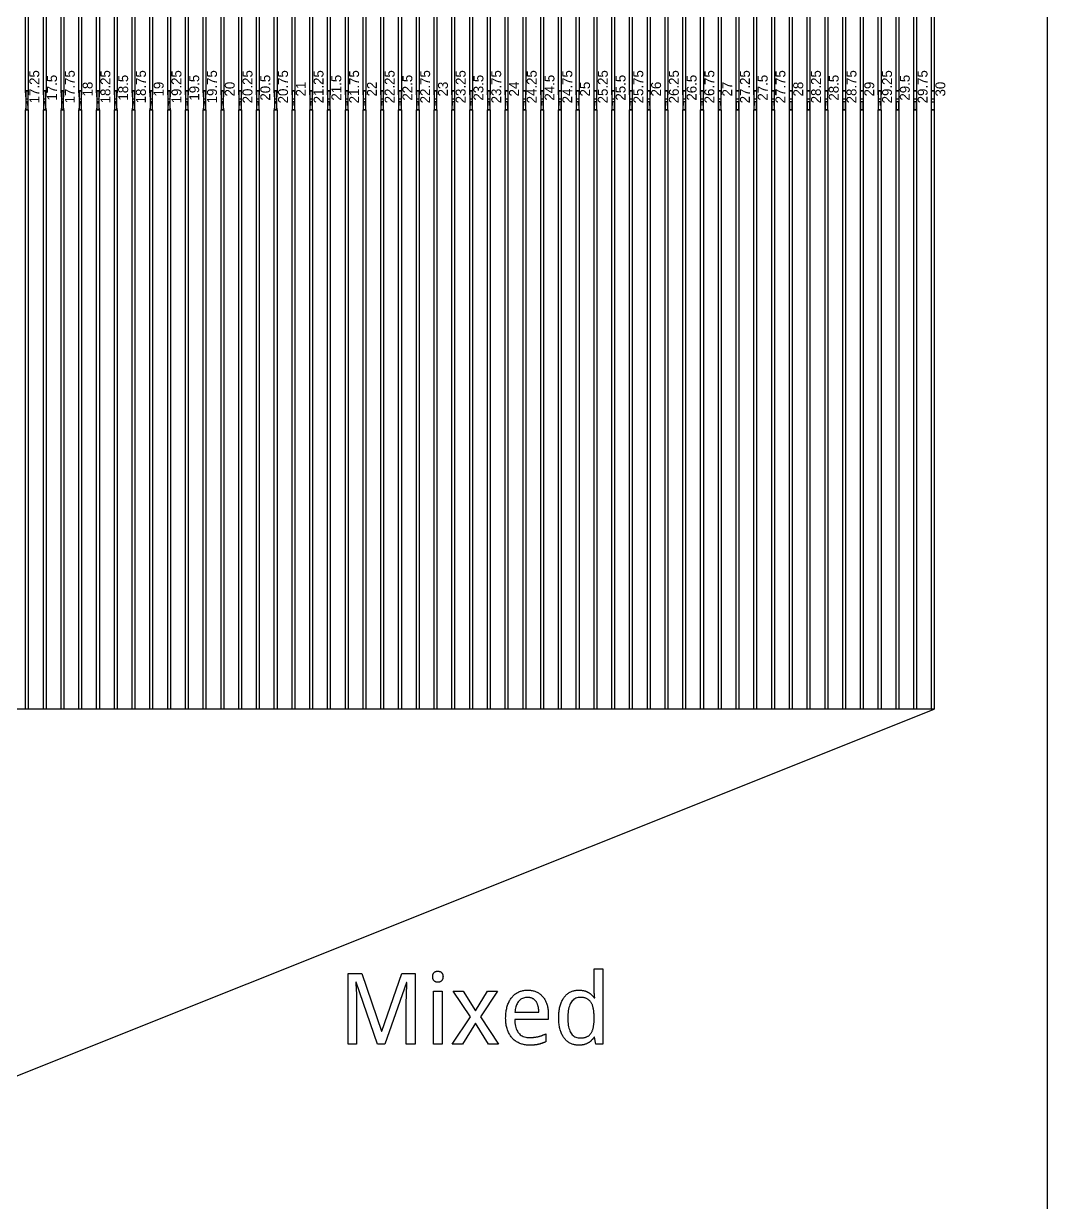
# Model space of a CAD drawing. Extents: x 0 to 762, y 0 to 762.
# Drawn here: x 648.4 to 762, y 130.7 to 261.5 of the extents above; entities that cross this region are included whole.
import ezdxf

# ---------------------------------------------------------------- set-up
doc = ezdxf.new("R2010")
doc.units = 0
doc.layers.get('0').update_dxf_attribs({"linetype": 'CONTINUOUS'})

msp = doc.modelspace()

# ---------------------------------------------------------------- linework, layer by layer
at = {"color": 7}
msp.add_lwpolyline([(0, 0), (761.986, 0), (761.986, 761.986), (0, 761.986), (0, 0)], close=True, dxfattribs=at)
at = {"color": 0}
for points in [[(648.633, 322.574), (648.933, 322.574), (648.933, 253.996), (648.633, 253.996), (648.633, 322.574)], [(650.604, 322.574), (650.904, 322.574), (650.904, 253.996), (650.604, 253.996), (650.604, 322.574)], [(652.575, 322.574), (652.875, 322.574), (652.875, 253.996), (652.575, 253.996), (652.575, 322.574)], [(654.544, 322.574), (654.844, 322.574), (654.844, 253.996), (654.544, 253.996), (654.544, 322.574)], [(656.515, 322.574), (656.815, 322.574), (656.815, 253.996), (656.515, 253.996), (656.515, 322.574)], [(658.486, 322.574), (658.786, 322.574), (658.786, 253.996), (658.486, 253.996), (658.486, 322.574)], [(660.457, 322.574), (660.757, 322.574), (660.757, 253.996), (660.457, 253.996), (660.457, 322.574)], [(662.428, 322.574), (662.728, 322.574), (662.728, 253.996), (662.428, 253.996), (662.428, 322.574)], [(664.399, 322.574), (664.699, 322.574), (664.699, 253.996), (664.399, 253.996), (664.399, 322.574)], [(666.369, 322.574), (666.669, 322.574), (666.669, 253.996), (666.369, 253.996), (666.369, 322.574)], [(668.339, 322.574), (668.639, 322.574), (668.639, 253.996), (668.339, 253.996), (668.339, 322.574)], [(670.31, 322.574), (670.61, 322.574), (670.61, 253.996), (670.31, 253.996), (670.31, 322.574)], [(672.281, 322.574), (672.581, 322.574), (672.581, 253.996), (672.281, 253.996), (672.281, 322.574)], [(674.251, 322.574), (674.551, 322.574), (674.551, 253.996), (674.251, 253.996), (674.251, 322.574)], [(676.222, 322.574), (676.522, 322.574), (676.522, 253.996), (676.222, 253.996), (676.222, 322.574)], [(678.193, 322.574), (678.493, 322.574), (678.493, 253.996), (678.193, 253.996), (678.193, 322.574)], [(680.164, 322.574), (680.464, 322.574), (680.464, 253.996), (680.164, 253.996), (680.164, 322.574)], [(682.135, 322.574), (682.435, 322.574), (682.435, 253.996), (682.135, 253.996), (682.135, 322.574)], [(684.104, 322.574), (684.404, 322.574), (684.404, 253.996), (684.104, 253.996), (684.104, 322.574)], [(686.075, 322.574), (686.375, 322.574), (686.375, 253.996), (686.075, 253.996), (686.075, 322.574)], [(688.046, 322.574), (688.346, 322.574), (688.346, 253.996), (688.046, 253.996), (688.046, 322.574)], [(690.017, 322.574), (690.317, 322.574), (690.317, 253.996), (690.017, 253.996), (690.017, 322.574)], [(691.988, 322.574), (692.287, 322.574), (692.287, 253.996), (691.988, 253.996), (691.988, 322.574)], [(693.958, 322.574), (694.258, 322.574), (694.258, 253.996), (693.958, 253.996), (693.958, 322.574)], [(695.929, 322.574), (696.229, 322.574), (696.229, 253.996), (695.929, 253.996), (695.929, 322.574)], [(697.9, 322.574), (698.2, 322.574), (698.2, 253.996), (697.9, 253.996), (697.9, 322.574)], [(699.869, 322.574), (700.169, 322.574), (700.169, 253.996), (699.869, 253.996), (699.869, 322.574)], [(701.84, 322.574), (702.14, 322.574), (702.14, 253.996), (701.84, 253.996), (701.84, 322.574)], [(703.811, 322.574), (704.111, 322.574), (704.111, 253.996), (703.811, 253.996), (703.811, 322.574)], [(705.782, 322.574), (706.082, 322.574), (706.082, 253.996), (705.782, 253.996), (705.782, 322.574)], [(707.753, 322.574), (708.053, 322.574), (708.053, 253.996), (707.753, 253.996), (707.753, 322.574)], [(709.724, 322.574), (710.024, 322.574), (710.024, 253.996), (709.724, 253.996), (709.724, 322.574)], [(711.694, 322.574), (711.994, 322.574), (711.994, 253.996), (711.694, 253.996), (711.694, 322.574)], [(713.665, 322.574), (713.965, 322.574), (713.965, 253.996), (713.665, 253.996), (713.665, 322.574)], [(715.635, 322.574), (715.935, 322.574), (715.935, 253.996), (715.635, 253.996), (715.635, 322.574)], [(717.606, 322.574), (717.906, 322.574), (717.906, 253.996), (717.606, 253.996), (717.606, 322.574)], [(719.576, 322.574), (719.876, 322.574), (719.876, 253.996), (719.576, 253.996), (719.576, 322.574)], [(721.547, 322.574), (721.847, 322.574), (721.847, 253.996), (721.547, 253.996), (721.547, 322.574)], [(723.518, 322.574), (723.818, 322.574), (723.818, 253.996), (723.518, 253.996), (723.518, 322.574)], [(725.489, 322.574), (725.789, 322.574), (725.789, 253.996), (725.489, 253.996), (725.489, 322.574)], [(727.46, 322.574), (727.76, 322.574), (727.76, 253.996), (727.46, 253.996), (727.46, 322.574)], [(729.429, 322.574), (729.729, 322.574), (729.729, 253.996), (729.429, 253.996), (729.429, 322.574)], [(731.4, 322.574), (731.7, 322.574), (731.7, 253.996), (731.4, 253.996), (731.4, 322.574)], [(733.371, 322.574), (733.671, 322.574), (733.671, 253.996), (733.371, 253.996), (733.371, 322.574)], [(735.342, 322.574), (735.642, 322.574), (735.642, 253.996), (735.342, 253.996), (735.342, 322.574)], [(737.313, 322.574), (737.613, 322.574), (737.613, 253.996), (737.313, 253.996), (737.313, 322.574)], [(739.283, 322.574), (739.583, 322.574), (739.583, 253.996), (739.283, 253.996), (739.283, 322.574)], [(741.254, 322.574), (741.554, 322.574), (741.554, 253.996), (741.254, 253.996), (741.254, 322.574)], [(743.225, 322.574), (743.525, 322.574), (743.525, 253.996), (743.225, 253.996), (743.225, 322.574)], [(745.194, 322.574), (745.494, 322.574), (745.494, 253.996), (745.194, 253.996), (745.194, 322.574)], [(747.165, 322.574), (747.465, 322.574), (747.465, 253.996), (747.165, 253.996), (747.165, 322.574)], [(749.136, 322.574), (749.436, 322.574), (749.436, 253.996), (749.136, 253.996), (749.136, 322.574)], [(648.633, 253.996), (648.933, 253.996), (648.869, 253.096), (648.697, 253.096), (648.633, 253.996)], [(648.697, 253.996), (648.869, 253.996), (648.869, 251.896), (648.697, 251.896), (648.697, 253.996)], [(650.604, 253.996), (650.904, 253.996), (650.842, 253.096), (650.667, 253.096), (650.604, 253.996)], [(650.667, 253.996), (650.842, 253.996), (650.842, 251.896), (650.667, 251.896), (650.667, 253.996)], [(652.575, 253.996), (652.874, 253.996), (652.813, 253.096), (652.636, 253.096), (652.575, 253.996)], [(652.636, 253.996), (652.813, 253.996), (652.813, 251.896), (652.636, 251.896), (652.636, 253.996)], [(654.544, 253.996), (654.844, 253.996), (654.785, 253.096), (654.606, 253.096), (654.544, 253.996)], [(654.606, 253.996), (654.785, 253.996), (654.785, 251.896), (654.606, 251.896), (654.606, 253.996)], [(656.515, 253.996), (656.815, 253.996), (656.757, 253.096), (656.575, 253.096), (656.515, 253.996)], [(656.575, 253.996), (656.757, 253.996), (656.757, 251.896), (656.575, 251.896), (656.575, 253.996)], [(658.486, 253.996), (658.786, 253.996), (658.729, 253.096), (658.544, 253.096), (658.486, 253.996)], [(658.544, 253.996), (658.729, 253.996), (658.729, 251.896), (658.544, 251.896), (658.544, 253.996)], [(660.457, 253.996), (660.757, 253.996), (660.7, 253.096), (660.512, 253.096), (660.457, 253.996)], [(660.512, 253.996), (660.7, 253.996), (660.7, 251.896), (660.512, 251.896), (660.512, 253.996)], [(662.428, 253.996), (662.728, 253.996), (662.672, 253.096), (662.482, 253.096), (662.428, 253.996)], [(662.482, 253.996), (662.672, 253.996), (662.672, 251.896), (662.482, 251.896), (662.482, 253.996)], [(664.399, 253.996), (664.699, 253.996), (664.644, 253.096), (664.451, 253.096), (664.399, 253.996)], [(664.451, 253.996), (664.644, 253.996), (664.644, 251.896), (664.451, 251.896), (664.451, 253.996)], [(666.369, 253.996), (666.669, 253.996), (666.617, 253.096), (666.421, 253.096), (666.369, 253.996)], [(666.421, 253.996), (666.617, 253.996), (666.617, 251.896), (666.421, 251.896), (666.421, 253.996)], [(668.339, 253.996), (668.639, 253.996), (668.589, 253.096), (668.39, 253.096), (668.339, 253.996)], [(668.39, 253.996), (668.589, 253.996), (668.589, 251.896), (668.39, 251.896), (668.39, 253.996)], [(670.31, 253.996), (670.61, 253.996), (670.56, 253.096), (670.36, 253.096), (670.31, 253.996)], [(670.36, 253.996), (670.56, 253.996), (670.56, 251.896), (670.36, 251.896), (670.36, 253.996)], [(672.281, 253.996), (672.581, 253.996), (672.532, 253.096), (672.329, 253.096), (672.281, 253.996)], [(672.329, 253.996), (672.532, 253.996), (672.532, 251.896), (672.329, 251.896), (672.329, 253.996)], [(674.251, 253.996), (674.551, 253.996), (674.504, 253.096), (674.299, 253.096), (674.251, 253.996)], [(674.299, 253.996), (674.504, 253.996), (674.504, 251.896), (674.299, 251.896), (674.299, 253.996)], [(676.222, 253.996), (676.522, 253.996), (676.476, 253.096), (676.268, 253.096), (676.222, 253.996)], [(676.268, 253.996), (676.476, 253.996), (676.476, 251.896), (676.268, 251.896), (676.268, 253.996)], [(678.193, 253.996), (678.493, 253.996), (678.447, 253.096), (678.238, 253.096), (678.193, 253.996)], [(678.238, 253.996), (678.447, 253.996), (678.447, 251.896), (678.238, 251.896), (678.238, 253.996)], [(680.164, 253.996), (680.464, 253.996), (680.419, 253.096), (680.207, 253.096), (680.164, 253.996)], [(680.207, 253.996), (680.419, 253.996), (680.419, 251.896), (680.207, 251.896), (680.207, 253.996)], [(682.135, 253.996), (682.435, 253.996), (682.392, 253.096), (682.176, 253.096), (682.135, 253.996)], [(682.176, 253.996), (682.392, 253.996), (682.392, 251.896), (682.176, 251.896), (682.176, 253.996)], [(684.104, 253.996), (684.404, 253.996), (684.364, 253.096), (684.146, 253.096), (684.104, 253.996)], [(684.146, 253.996), (684.364, 253.996), (684.364, 251.896), (684.146, 251.896), (684.146, 253.996)], [(686.075, 253.996), (686.375, 253.996), (686.335, 253.096), (686.115, 253.096), (686.075, 253.996)], [(686.115, 253.996), (686.336, 253.996), (686.336, 251.896), (686.115, 251.896), (686.115, 253.996)], [(688.046, 253.996), (688.346, 253.996), (688.307, 253.096), (688.085, 253.096), (688.046, 253.996)], [(688.085, 253.996), (688.307, 253.996), (688.307, 251.896), (688.085, 251.896), (688.085, 253.996)], [(690.017, 253.996), (690.317, 253.996), (690.279, 253.096), (690.054, 253.096), (690.017, 253.996)], [(690.054, 253.996), (690.279, 253.996), (690.279, 251.896), (690.054, 251.896), (690.054, 253.996)], [(691.988, 253.996), (692.287, 253.996), (692.251, 253.096), (692.024, 253.096), (691.988, 253.996)], [(692.024, 253.996), (692.251, 253.996), (692.251, 251.896), (692.024, 251.896), (692.024, 253.996)], [(693.958, 253.996), (694.258, 253.996), (694.224, 253.096), (693.993, 253.096), (693.958, 253.996)], [(693.993, 253.996), (694.224, 253.996), (694.224, 251.896), (693.993, 251.896), (693.993, 253.996)], [(695.929, 253.996), (696.229, 253.996), (696.194, 253.096), (695.963, 253.096), (695.929, 253.996)], [(695.963, 253.996), (696.194, 253.996), (696.194, 251.896), (695.963, 251.896), (695.963, 253.996)], [(697.9, 253.996), (698.2, 253.996), (698.167, 253.096), (697.932, 253.096), (697.9, 253.996)], [(697.932, 253.996), (698.167, 253.996), (698.167, 251.896), (697.932, 251.896), (697.932, 253.996)], [(699.869, 253.996), (700.169, 253.996), (700.139, 253.096), (699.901, 253.096), (699.869, 253.996)], [(699.901, 253.996), (700.139, 253.996), (700.139, 251.896), (699.901, 251.896), (699.901, 253.996)], [(701.84, 253.996), (702.14, 253.996), (702.111, 253.096), (701.871, 253.096), (701.84, 253.996)], [(701.871, 253.996), (702.111, 253.996), (702.111, 251.896), (701.871, 251.896), (701.871, 253.996)], [(703.811, 253.996), (704.111, 253.996), (704.082, 253.096), (703.84, 253.096), (703.811, 253.996)], [(703.84, 253.996), (704.082, 253.996), (704.082, 251.896), (703.84, 251.896), (703.84, 253.996)], [(705.782, 253.996), (706.082, 253.996), (706.054, 253.096), (705.81, 253.096), (705.782, 253.996)], [(705.81, 253.996), (706.054, 253.996), (706.054, 251.896), (705.81, 251.896), (705.81, 253.996)], [(707.753, 253.996), (708.053, 253.996), (708.026, 253.096), (707.779, 253.096), (707.753, 253.996)], [(707.779, 253.996), (708.026, 253.996), (708.026, 251.896), (707.779, 251.896), (707.779, 253.996)], [(709.724, 253.996), (710.024, 253.996), (709.999, 253.096), (709.749, 253.096), (709.724, 253.996)], [(709.749, 253.996), (709.999, 253.996), (709.999, 251.896), (709.749, 251.896), (709.749, 253.996)], [(711.694, 253.996), (711.994, 253.996), (711.971, 253.096), (711.718, 253.096), (711.694, 253.996)], [(711.718, 253.996), (711.971, 253.996), (711.971, 251.896), (711.718, 251.896), (711.718, 253.996)], [(713.665, 253.996), (713.964, 253.996), (713.942, 253.096), (713.688, 253.096), (713.665, 253.996)], [(713.688, 253.996), (713.942, 253.996), (713.942, 251.896), (713.688, 251.896), (713.688, 253.996)], [(715.635, 253.996), (715.935, 253.996), (715.914, 253.096), (715.657, 253.096), (715.635, 253.996)], [(715.657, 253.996), (715.914, 253.996), (715.914, 251.896), (715.657, 251.896), (715.657, 253.996)], [(717.606, 253.996), (717.906, 253.996), (717.886, 253.096), (717.626, 253.096), (717.606, 253.996)], [(717.626, 253.996), (717.886, 253.996), (717.886, 251.896), (717.626, 251.896), (717.626, 253.996)], [(719.576, 253.996), (719.876, 253.996), (719.858, 253.096), (719.596, 253.096), (719.576, 253.996)], [(719.596, 253.996), (719.858, 253.996), (719.858, 251.896), (719.596, 251.896), (719.596, 253.996)], [(721.547, 253.996), (721.847, 253.996), (721.829, 253.096), (721.565, 253.096), (721.547, 253.996)], [(721.565, 253.996), (721.829, 253.996), (721.829, 251.896), (721.565, 251.896), (721.565, 253.996)], [(723.518, 253.996), (723.818, 253.996), (723.801, 253.096), (723.535, 253.096), (723.518, 253.996)], [(723.535, 253.996), (723.801, 253.996), (723.801, 251.896), (723.535, 251.896), (723.535, 253.996)], [(725.489, 253.996), (725.789, 253.996), (725.774, 253.096), (725.504, 253.096), (725.489, 253.996)], [(725.504, 253.996), (725.774, 253.996), (725.774, 251.896), (725.504, 251.896), (725.504, 253.996)], [(727.46, 253.996), (727.76, 253.996), (727.746, 253.096), (727.474, 253.096), (727.46, 253.996)], [(727.474, 253.996), (727.746, 253.996), (727.746, 251.896), (727.474, 251.896), (727.474, 253.996)], [(729.429, 253.996), (729.729, 253.996), (729.717, 253.096), (729.442, 253.096), (729.429, 253.996)], [(729.442, 253.996), (729.717, 253.996), (729.717, 251.896), (729.442, 251.896), (729.442, 253.996)], [(731.4, 253.996), (731.7, 253.996), (731.689, 253.096), (731.411, 253.096), (731.4, 253.996)], [(731.411, 253.996), (731.689, 253.996), (731.689, 251.896), (731.411, 251.896), (731.411, 253.996)], [(733.371, 253.996), (733.671, 253.996), (733.661, 253.096), (733.381, 253.096), (733.371, 253.996)], [(733.381, 253.996), (733.661, 253.996), (733.661, 251.896), (733.381, 251.896), (733.381, 253.996)], [(735.342, 253.996), (735.642, 253.996), (735.633, 253.096), (735.35, 253.096), (735.342, 253.996)], [(735.35, 253.996), (735.633, 253.996), (735.633, 251.896), (735.35, 251.896), (735.35, 253.996)], [(737.313, 253.996), (737.613, 253.996), (737.606, 253.096), (737.319, 253.096), (737.313, 253.996)], [(737.319, 253.996), (737.606, 253.996), (737.606, 251.896), (737.319, 251.896), (737.319, 253.996)], [(739.283, 253.996), (739.583, 253.996), (739.576, 253.096), (739.289, 253.096), (739.283, 253.996)], [(739.289, 253.996), (739.576, 253.996), (739.576, 251.896), (739.289, 251.896), (739.289, 253.996)], [(741.254, 253.996), (741.554, 253.996), (741.549, 253.096), (741.258, 253.096), (741.254, 253.996)], [(741.258, 253.996), (741.549, 253.996), (741.549, 251.896), (741.258, 251.896), (741.258, 253.996)], [(743.225, 253.996), (743.525, 253.996), (743.521, 253.096), (743.228, 253.096), (743.225, 253.996)], [(743.228, 253.996), (743.521, 253.996), (743.521, 251.896), (743.228, 251.896), (743.228, 253.996)], [(745.194, 253.996), (745.494, 253.996), (745.493, 253.096), (745.197, 253.096), (745.194, 253.996)], [(745.197, 253.996), (745.493, 253.996), (745.493, 251.896), (745.197, 251.896), (745.197, 253.996)], [(747.165, 253.996), (747.465, 253.996), (747.464, 253.096), (747.167, 253.096), (747.165, 253.996)], [(747.167, 253.996), (747.464, 253.996), (747.464, 251.896), (747.167, 251.896), (747.167, 253.996)], [(749.136, 253.996), (749.436, 253.996), (749.436, 251.896), (749.136, 251.896), (749.136, 253.996)], [(749.136, 253.996), (749.436, 253.996), (749.436, 253.096), (749.136, 253.096), (749.136, 253.996)], [(648.633, 251.896), (648.933, 251.896), (648.869, 252.796), (648.697, 252.796), (648.633, 251.896)], [(650.604, 251.896), (650.904, 251.896), (650.842, 252.796), (650.667, 252.796), (650.604, 251.896)], [(652.575, 251.896), (652.874, 251.896), (652.813, 252.796), (652.636, 252.796), (652.575, 251.896)], [(654.544, 251.896), (654.844, 251.896), (654.785, 252.796), (654.606, 252.796), (654.544, 251.896)], [(656.515, 251.896), (656.815, 251.896), (656.757, 252.796), (656.575, 252.796), (656.515, 251.896)], [(658.486, 251.896), (658.786, 251.896), (658.729, 252.796), (658.544, 252.796), (658.486, 251.896)], [(660.457, 251.896), (660.757, 251.896), (660.7, 252.796), (660.512, 252.796), (660.457, 251.896)], [(662.428, 251.896), (662.728, 251.896), (662.672, 252.796), (662.482, 252.796), (662.428, 251.896)], [(664.399, 251.896), (664.699, 251.896), (664.644, 252.796), (664.451, 252.796), (664.399, 251.896)], [(666.369, 251.896), (666.669, 251.896), (666.617, 252.796), (666.421, 252.796), (666.369, 251.896)], [(668.339, 251.896), (668.639, 251.896), (668.589, 252.796), (668.39, 252.796), (668.339, 251.896)], [(670.31, 251.896), (670.61, 251.896), (670.56, 252.796), (670.36, 252.796), (670.31, 251.896)], [(672.281, 251.896), (672.581, 251.896), (672.532, 252.796), (672.329, 252.796), (672.281, 251.896)], [(674.251, 251.896), (674.551, 251.896), (674.504, 252.796), (674.299, 252.796), (674.251, 251.896)], [(676.222, 251.896), (676.522, 251.896), (676.476, 252.796), (676.268, 252.796), (676.222, 251.896)], [(678.193, 251.896), (678.493, 251.896), (678.447, 252.796), (678.238, 252.796), (678.193, 251.896)], [(680.164, 251.896), (680.464, 251.896), (680.419, 252.796), (680.207, 252.796), (680.164, 251.896)], [(682.135, 251.896), (682.435, 251.896), (682.392, 252.796), (682.176, 252.796), (682.135, 251.896)], [(684.104, 251.896), (684.404, 251.896), (684.364, 252.796), (684.146, 252.796), (684.104, 251.896)], [(686.075, 251.896), (686.375, 251.896), (686.335, 252.796), (686.115, 252.796), (686.075, 251.896)], [(688.046, 251.896), (688.346, 251.896), (688.307, 252.796), (688.085, 252.796), (688.046, 251.896)], [(690.017, 251.896), (690.317, 251.896), (690.279, 252.796), (690.054, 252.796), (690.017, 251.896)], [(691.988, 251.896), (692.287, 251.896), (692.251, 252.796), (692.024, 252.796), (691.988, 251.896)], [(693.958, 251.896), (694.258, 251.896), (694.224, 252.796), (693.993, 252.796), (693.958, 251.896)], [(695.929, 251.896), (696.229, 251.896), (696.194, 252.796), (695.963, 252.796), (695.929, 251.896)], [(697.9, 251.896), (698.2, 251.896), (698.167, 252.796), (697.932, 252.796), (697.9, 251.896)], [(699.869, 251.896), (700.169, 251.896), (700.139, 252.796), (699.901, 252.796), (699.869, 251.896)], [(701.84, 251.896), (702.14, 251.896), (702.111, 252.796), (701.871, 252.796), (701.84, 251.896)], [(703.811, 251.896), (704.111, 251.896), (704.082, 252.796), (703.84, 252.796), (703.811, 251.896)], [(705.782, 251.896), (706.082, 251.896), (706.054, 252.796), (705.81, 252.796), (705.782, 251.896)], [(707.753, 251.896), (708.053, 251.896), (708.026, 252.796), (707.779, 252.796), (707.753, 251.896)], [(709.724, 251.896), (710.024, 251.896), (709.999, 252.796), (709.749, 252.796), (709.724, 251.896)], [(711.694, 251.896), (711.994, 251.896), (711.971, 252.796), (711.718, 252.796), (711.694, 251.896)], [(713.665, 251.896), (713.964, 251.896), (713.942, 252.796), (713.688, 252.796), (713.665, 251.896)], [(715.635, 251.896), (715.935, 251.896), (715.914, 252.796), (715.657, 252.796), (715.635, 251.896)], [(717.606, 251.896), (717.906, 251.896), (717.886, 252.796), (717.626, 252.796), (717.606, 251.896)], [(719.576, 251.896), (719.876, 251.896), (719.858, 252.796), (719.596, 252.796), (719.576, 251.896)], [(721.547, 251.896), (721.847, 251.896), (721.829, 252.796), (721.565, 252.796), (721.547, 251.896)], [(723.518, 251.896), (723.818, 251.896), (723.801, 252.796), (723.535, 252.796), (723.518, 251.896)], [(725.489, 251.896), (725.789, 251.896), (725.774, 252.796), (725.504, 252.796), (725.489, 251.896)], [(727.46, 251.896), (727.76, 251.896), (727.746, 252.796), (727.474, 252.796), (727.46, 251.896)], [(729.429, 251.896), (729.729, 251.896), (729.717, 252.796), (729.442, 252.796), (729.429, 251.896)], [(731.4, 251.896), (731.7, 251.896), (731.689, 252.796), (731.411, 252.796), (731.4, 251.896)], [(733.371, 251.896), (733.671, 251.896), (733.661, 252.796), (733.381, 252.796), (733.371, 251.896)], [(735.342, 251.896), (735.642, 251.896), (735.633, 252.796), (735.35, 252.796), (735.342, 251.896)], [(737.313, 251.896), (737.613, 251.896), (737.606, 252.796), (737.319, 252.796), (737.313, 251.896)], [(739.283, 251.896), (739.583, 251.896), (739.576, 252.796), (739.289, 252.796), (739.283, 251.896)], [(741.254, 251.896), (741.554, 251.896), (741.549, 252.796), (741.258, 252.796), (741.254, 251.896)], [(743.225, 251.896), (743.525, 251.896), (743.521, 252.796), (743.228, 252.796), (743.225, 251.896)], [(745.194, 251.896), (745.494, 251.896), (745.493, 252.796), (745.197, 252.796), (745.194, 251.896)], [(747.165, 251.896), (747.465, 251.896), (747.464, 252.796), (747.167, 252.796), (747.165, 251.896)], [(749.136, 252.796), (749.436, 252.796), (749.436, 251.896), (749.136, 251.896), (749.136, 252.796)], [(648.633, 251.896), (648.933, 251.896), (648.933, 185.417), (648.633, 185.417), (648.633, 251.896)], [(650.604, 251.896), (650.904, 251.896), (650.904, 185.417), (650.604, 185.417), (650.604, 251.896)], [(652.575, 251.896), (652.875, 251.896), (652.875, 185.417), (652.575, 185.417), (652.575, 251.896)], [(654.544, 251.896), (654.844, 251.896), (654.844, 185.417), (654.544, 185.417), (654.544, 251.896)], [(656.515, 251.896), (656.815, 251.896), (656.815, 185.417), (656.515, 185.417), (656.515, 251.896)], [(658.486, 251.896), (658.786, 251.896), (658.786, 185.417), (658.486, 185.417), (658.486, 251.896)], [(660.457, 251.896), (660.757, 251.896), (660.757, 185.417), (660.457, 185.417), (660.457, 251.896)], [(662.428, 251.896), (662.728, 251.896), (662.728, 185.417), (662.428, 185.417), (662.428, 251.896)], [(664.399, 251.896), (664.699, 251.896), (664.699, 185.417), (664.399, 185.417), (664.399, 251.896)], [(666.369, 251.896), (666.669, 251.896), (666.669, 185.417), (666.369, 185.417), (666.369, 251.896)], [(668.339, 251.896), (668.639, 251.896), (668.639, 185.417), (668.339, 185.417), (668.339, 251.896)], [(670.31, 251.896), (670.61, 251.896), (670.61, 185.417), (670.31, 185.417), (670.31, 251.896)], [(672.281, 251.896), (672.581, 251.896), (672.581, 185.417), (672.281, 185.417), (672.281, 251.896)], [(674.251, 251.896), (674.551, 251.896), (674.551, 185.417), (674.251, 185.417), (674.251, 251.896)], [(676.222, 251.896), (676.522, 251.896), (676.522, 185.417), (676.222, 185.417), (676.222, 251.896)], [(678.193, 251.896), (678.493, 251.896), (678.493, 185.417), (678.193, 185.417), (678.193, 251.896)], [(680.164, 251.896), (680.464, 251.896), (680.464, 185.417), (680.164, 185.417), (680.164, 251.896)], [(682.135, 251.896), (682.435, 251.896), (682.435, 185.417), (682.135, 185.417), (682.135, 251.896)], [(684.104, 251.896), (684.404, 251.896), (684.404, 185.417), (684.104, 185.417), (684.104, 251.896)], [(686.075, 251.896), (686.375, 251.896), (686.375, 185.417), (686.075, 185.417), (686.075, 251.896)], [(688.046, 251.896), (688.346, 251.896), (688.346, 185.417), (688.046, 185.417), (688.046, 251.896)], [(690.017, 251.896), (690.317, 251.896), (690.317, 185.417), (690.017, 185.417), (690.017, 251.896)], [(691.988, 251.896), (692.287, 251.896), (692.287, 185.417), (691.988, 185.417), (691.988, 251.896)], [(693.958, 251.896), (694.258, 251.896), (694.258, 185.417), (693.958, 185.417), (693.958, 251.896)], [(695.929, 251.896), (696.229, 251.896), (696.229, 185.417), (695.929, 185.417), (695.929, 251.896)], [(697.9, 251.896), (698.2, 251.896), (698.2, 185.417), (697.9, 185.417), (697.9, 251.896)], [(699.869, 251.896), (700.169, 251.896), (700.169, 185.417), (699.869, 185.417), (699.869, 251.896)], [(701.84, 251.896), (702.14, 251.896), (702.14, 185.417), (701.84, 185.417), (701.84, 251.896)], [(703.811, 251.896), (704.111, 251.896), (704.111, 185.417), (703.811, 185.417), (703.811, 251.896)], [(705.782, 251.896), (706.082, 251.896), (706.082, 185.417), (705.782, 185.417), (705.782, 251.896)], [(707.753, 251.896), (708.053, 251.896), (708.053, 185.417), (707.753, 185.417), (707.753, 251.896)], [(709.724, 251.896), (710.024, 251.896), (710.024, 185.417), (709.724, 185.417), (709.724, 251.896)], [(711.694, 251.896), (711.994, 251.896), (711.994, 185.417), (711.694, 185.417), (711.694, 251.896)], [(713.665, 251.896), (713.965, 251.896), (713.965, 185.417), (713.665, 185.417), (713.665, 251.896)], [(715.635, 251.896), (715.935, 251.896), (715.935, 185.417), (715.635, 185.417), (715.635, 251.896)], [(717.606, 251.896), (717.906, 251.896), (717.906, 185.417), (717.606, 185.417), (717.606, 251.896)], [(719.576, 251.896), (719.876, 251.896), (719.876, 185.417), (719.576, 185.417), (719.576, 251.896)], [(721.547, 251.896), (721.847, 251.896), (721.847, 185.417), (721.547, 185.417), (721.547, 251.896)], [(723.518, 251.896), (723.818, 251.896), (723.818, 185.417), (723.518, 185.417), (723.518, 251.896)], [(725.489, 251.896), (725.789, 251.896), (725.789, 185.417), (725.489, 185.417), (725.489, 251.896)], [(727.46, 251.896), (727.76, 251.896), (727.76, 185.417), (727.46, 185.417), (727.46, 251.896)], [(729.429, 251.896), (729.729, 251.896), (729.729, 185.417), (729.429, 185.417), (729.429, 251.896)], [(731.4, 251.896), (731.7, 251.896), (731.7, 185.417), (731.4, 185.417), (731.4, 251.896)], [(733.371, 251.896), (733.671, 251.896), (733.671, 185.417), (733.371, 185.417), (733.371, 251.896)], [(735.342, 251.896), (735.642, 251.896), (735.642, 185.417), (735.342, 185.417), (735.342, 251.896)], [(737.313, 251.896), (737.613, 251.896), (737.613, 185.417), (737.313, 185.417), (737.313, 251.896)], [(739.283, 251.896), (739.583, 251.896), (739.583, 185.417), (739.283, 185.417), (739.283, 251.896)], [(741.254, 251.896), (741.554, 251.896), (741.554, 185.417), (741.254, 185.417), (741.254, 251.896)], [(743.225, 251.896), (743.525, 251.896), (743.525, 185.417), (743.225, 185.417), (743.225, 251.896)], [(745.194, 251.896), (745.494, 251.896), (745.494, 185.417), (745.194, 185.417), (745.194, 251.896)], [(747.165, 251.896), (747.465, 251.896), (747.465, 185.417), (747.165, 185.417), (747.165, 251.896)], [(749.136, 251.896), (749.436, 251.896), (749.436, 185.417), (749.136, 185.417), (749.136, 251.896)], [(634.989, 139.697), (749.436, 185.417), (520.54, 185.417), (634.989, 139.697)], [(687.675, 148.272), (685.296, 155.147), (685.253, 155.147), (685.26, 155.068), (685.265, 154.989), (685.271, 154.91), (685.276, 154.831), (685.282, 154.751), (685.287, 154.672), (685.293, 154.593), (685.297, 154.515), (685.303, 154.436), (685.307, 154.358), (685.311, 154.29), (685.315, 154.221), (685.318, 154.151), (685.322, 154.081), (685.325, 154.01), (685.329, 153.938), (685.332, 153.865), (685.335, 153.792), (685.336, 153.718), (685.339, 153.643), (685.342, 153.569), (685.344, 153.497), (685.347, 153.426), (685.349, 153.357), (685.351, 153.289), (685.353, 153.222), (685.353, 153.156), (685.354, 153.092), (685.354, 153.028), (685.356, 152.967), (685.356, 148.272), (684.431, 148.272), (684.431, 156.125), (685.914, 156.125), (688.126, 149.722), (688.158, 149.722), (690.382, 156.125), (691.865, 156.125), (691.865, 148.272), (690.865, 148.272), (690.865, 153.093), (690.865, 153.151), (690.867, 153.211), (690.867, 153.272), (690.868, 153.336), (690.869, 153.4), (690.871, 153.467), (690.872, 153.535), (690.875, 153.604), (690.876, 153.675), (690.879, 153.747), (690.881, 153.818), (690.883, 153.889), (690.886, 153.958), (690.889, 154.028), (690.892, 154.096), (690.894, 154.164), (690.897, 154.231), (690.9, 154.297), (690.903, 154.362), (690.907, 154.439), (690.911, 154.517), (690.915, 154.593), (690.919, 154.669), (690.924, 154.747), (690.928, 154.825), (690.931, 154.903), (690.935, 154.981), (690.938, 155.058), (690.94, 155.136), (690.897, 155.136), (688.497, 148.272), (687.675, 148.272)], [(693.793, 155.765), (693.794, 155.828), (693.8, 155.886), (693.807, 155.942), (693.818, 155.994), (693.833, 156.043), (693.851, 156.087), (693.872, 156.129), (693.896, 156.167), (693.924, 156.201), (693.954, 156.232), (693.988, 156.26), (694.024, 156.285), (694.061, 156.306), (694.099, 156.325), (694.139, 156.34), (694.181, 156.354), (694.224, 156.364), (694.268, 156.371), (694.315, 156.376), (694.363, 156.378), (694.386, 156.376), (694.408, 156.376), (694.432, 156.374), (694.454, 156.371), (694.476, 156.368), (694.499, 156.364), (694.519, 156.358), (694.542, 156.353), (694.563, 156.347), (694.582, 156.34), (694.604, 156.333), (694.624, 156.325), (694.644, 156.317), (694.664, 156.307), (694.682, 156.297), (694.7, 156.286), (694.717, 156.274), (694.733, 156.261), (694.75, 156.247), (694.765, 156.232), (694.781, 156.217), (694.796, 156.2), (694.81, 156.183), (694.824, 156.165), (694.836, 156.146), (694.849, 156.126), (694.86, 156.106), (694.869, 156.085), (694.879, 156.063), (694.889, 156.039), (694.897, 156.015), (694.906, 155.992), (694.914, 155.967), (694.919, 155.94), (694.925, 155.914), (694.929, 155.886), (694.932, 155.857), (694.935, 155.828), (694.936, 155.797), (694.938, 155.765), (694.935, 155.704), (694.931, 155.647), (694.922, 155.592), (694.91, 155.54), (694.894, 155.492), (694.875, 155.447), (694.853, 155.406), (694.826, 155.367), (694.797, 155.331), (694.765, 155.297), (694.731, 155.269), (694.696, 155.243), (694.658, 155.221), (694.621, 155.201), (694.581, 155.185), (694.54, 155.171), (694.497, 155.161), (694.454, 155.153), (694.408, 155.149), (694.363, 155.147), (694.315, 155.149), (694.268, 155.153), (694.224, 155.161), (694.181, 155.171), (694.139, 155.185), (694.1, 155.201), (694.061, 155.221), (694.024, 155.243), (693.988, 155.269), (693.954, 155.297), (693.924, 155.329), (693.896, 155.364), (693.872, 155.403), (693.851, 155.444), (693.833, 155.49), (693.819, 155.538), (693.807, 155.59), (693.8, 155.644), (693.794, 155.703), (693.793, 155.765)], [(711.743, 149.061), (711.7, 149.061), (711.676, 149.025), (711.651, 148.989), (711.625, 148.954), (711.599, 148.918), (711.571, 148.883), (711.543, 148.849), (711.514, 148.814), (711.483, 148.781), (711.453, 148.746), (711.421, 148.712), (711.389, 148.681), (711.357, 148.65), (711.322, 148.619), (711.287, 148.59), (711.251, 148.561), (711.215, 148.533), (711.176, 148.506), (711.137, 148.479), (711.097, 148.453), (711.056, 148.428), (711.014, 148.404), (710.972, 148.381), (710.928, 148.358), (710.883, 148.337), (710.838, 148.318), (710.792, 148.299), (710.743, 148.282), (710.694, 148.265), (710.644, 148.249), (710.593, 148.235), (710.542, 148.221), (710.488, 148.21), (710.433, 148.199), (710.378, 148.19), (710.319, 148.182), (710.261, 148.176), (710.201, 148.171), (710.14, 148.168), (710.078, 148.165), (710.014, 148.165), (709.915, 148.167), (709.817, 148.172), (709.722, 148.182), (709.628, 148.196), (709.536, 148.212), (709.446, 148.235), (709.357, 148.26), (709.269, 148.289), (709.185, 148.321), (709.1, 148.358), (709.019, 148.399), (708.94, 148.443), (708.863, 148.492), (708.789, 148.543), (708.717, 148.599), (708.647, 148.658), (708.579, 148.721), (708.514, 148.788), (708.451, 148.858), (708.392, 148.933), (708.333, 149.013), (708.279, 149.094), (708.226, 149.182), (708.176, 149.271), (708.129, 149.365), (708.085, 149.462), (708.044, 149.564), (708.004, 149.668), (707.968, 149.776), (707.935, 149.889), (707.904, 150.004), (707.876, 150.124), (707.853, 150.247), (707.832, 150.374), (707.814, 150.504), (707.8, 150.638), (707.789, 150.775), (707.781, 150.917), (707.775, 151.061), (707.774, 151.21), (707.775, 151.36), (707.781, 151.506), (707.789, 151.647), (707.8, 151.786), (707.814, 151.921), (707.832, 152.051), (707.853, 152.178), (707.876, 152.301), (707.904, 152.421), (707.935, 152.538), (707.968, 152.65), (708.004, 152.76), (708.044, 152.865), (708.085, 152.967), (708.129, 153.064), (708.176, 153.158), (708.226, 153.249), (708.279, 153.336), (708.333, 153.419), (708.392, 153.499), (708.451, 153.574), (708.514, 153.646), (708.579, 153.712), (708.647, 153.776), (708.717, 153.836), (708.789, 153.893), (708.863, 153.944), (708.94, 153.993), (709.019, 154.038), (709.1, 154.078), (709.185, 154.117), (709.269, 154.15), (709.357, 154.179), (709.446, 154.206), (709.536, 154.228), (709.628, 154.246), (709.722, 154.26), (709.817, 154.269), (709.915, 154.275), (710.014, 154.276), (710.076, 154.276), (710.137, 154.274), (710.199, 154.271), (710.258, 154.265), (710.315, 154.26), (710.372, 154.251), (710.428, 154.243), (710.483, 154.232), (710.536, 154.221), (710.589, 154.207), (710.639, 154.193), (710.689, 154.178), (710.738, 154.161), (710.786, 154.143), (710.833, 154.125), (710.878, 154.106), (710.924, 154.086), (710.967, 154.064), (711.008, 154.043), (711.05, 154.019), (711.092, 153.996), (711.132, 153.971), (711.172, 153.944), (711.21, 153.918), (711.247, 153.892), (711.285, 153.864), (711.319, 153.835), (711.354, 153.806), (711.387, 153.776), (711.421, 153.746), (711.453, 153.714), (711.483, 153.682), (711.514, 153.65), (711.543, 153.618), (711.571, 153.586), (711.599, 153.553), (711.625, 153.519), (711.651, 153.486), (711.676, 153.451), (711.7, 153.418), (711.765, 153.418), (711.761, 153.454), (711.758, 153.49), (711.756, 153.526), (711.751, 153.561), (711.749, 153.596), (711.746, 153.631), (711.742, 153.665), (711.739, 153.7), (711.736, 153.733), (711.732, 153.767), (711.731, 153.794), (711.728, 153.822), (711.726, 153.851), (711.724, 153.879), (711.722, 153.908), (711.719, 153.936), (711.717, 153.965), (711.715, 153.993), (711.713, 154.022), (711.711, 154.051), (711.708, 154.081), (711.707, 154.11), (711.706, 154.136), (711.704, 154.161), (711.703, 154.186), (711.701, 154.208), (711.701, 154.231), (711.7, 154.251), (711.7, 154.269), (711.7, 156.629), (712.678, 156.629), (712.678, 148.272), (711.887, 148.272), (711.743, 149.061)], [(704.546, 148.165), (704.429, 148.167), (704.314, 148.172), (704.2, 148.183), (704.089, 148.197), (703.981, 148.214), (703.874, 148.236), (703.768, 148.263), (703.665, 148.292), (703.565, 148.326), (703.467, 148.364), (703.369, 148.406), (703.276, 148.45), (703.185, 148.499), (703.097, 148.551), (703.011, 148.608), (702.928, 148.668), (702.847, 148.731), (702.771, 148.799), (702.696, 148.869), (702.624, 148.943), (702.554, 149.022), (702.49, 149.103), (702.428, 149.189), (702.368, 149.278), (702.313, 149.371), (702.26, 149.467), (702.211, 149.567), (702.164, 149.671), (702.121, 149.778), (702.081, 149.889), (702.044, 150.003), (702.011, 150.121), (701.982, 150.242), (701.957, 150.365), (701.936, 150.493), (701.918, 150.624), (701.904, 150.757), (701.894, 150.894), (701.889, 151.035), (701.887, 151.178), (701.889, 151.322), (701.894, 151.464), (701.903, 151.603), (701.915, 151.737), (701.932, 151.869), (701.951, 151.999), (701.974, 152.124), (702, 152.247), (702.031, 152.367), (702.064, 152.483), (702.101, 152.596), (702.142, 152.706), (702.183, 152.813), (702.229, 152.914), (702.278, 153.014), (702.329, 153.108), (702.383, 153.201), (702.44, 153.289), (702.501, 153.374), (702.564, 153.456), (702.629, 153.533), (702.697, 153.608), (702.768, 153.679), (702.842, 153.747), (702.917, 153.81), (702.994, 153.869), (703.075, 153.925), (703.158, 153.976), (703.244, 154.024), (703.332, 154.068), (703.424, 154.107), (703.517, 154.143), (703.611, 154.175), (703.707, 154.201), (703.806, 154.225), (703.907, 154.243), (704.008, 154.258), (704.113, 154.268), (704.218, 154.275), (704.325, 154.278), (704.431, 154.275), (704.535, 154.269), (704.635, 154.26), (704.733, 154.246), (704.831, 154.229), (704.925, 154.207), (705.018, 154.182), (705.108, 154.153), (705.196, 154.121), (705.282, 154.083), (705.365, 154.044), (705.446, 154.003), (705.525, 153.957), (705.6, 153.907), (705.674, 153.856), (705.744, 153.8), (705.813, 153.742), (705.878, 153.679), (705.942, 153.615), (706.001, 153.547), (706.06, 153.476), (706.114, 153.403), (706.167, 153.328), (706.215, 153.249), (706.262, 153.167), (706.306, 153.082), (706.347, 152.994), (706.385, 152.904), (706.419, 152.811), (706.453, 152.714), (706.483, 152.617), (706.511, 152.517), (706.535, 152.414), (706.556, 152.31), (706.574, 152.204), (706.588, 152.096), (706.599, 151.985), (706.607, 151.872), (706.613, 151.757), (706.614, 151.64), (706.614, 151.033), (702.897, 151.033), (702.906, 150.831), (702.922, 150.64), (702.947, 150.46), (702.979, 150.292), (703.019, 150.133), (703.067, 149.986), (703.121, 149.85), (703.183, 149.725), (703.254, 149.611), (703.332, 149.507), (703.418, 149.415), (703.514, 149.332), (703.615, 149.258), (703.726, 149.194), (703.844, 149.142), (703.971, 149.097), (704.106, 149.063), (704.249, 149.039), (704.399, 149.024), (704.557, 149.019), (704.611, 149.019), (704.664, 149.019), (704.717, 149.021), (704.769, 149.024), (704.819, 149.025), (704.869, 149.029), (704.919, 149.032), (704.968, 149.036), (705.015, 149.04), (705.061, 149.046), (705.108, 149.051), (705.156, 149.057), (705.201, 149.064), (705.247, 149.071), (705.293, 149.078), (705.338, 149.086), (705.382, 149.094), (705.426, 149.103), (705.469, 149.111), (705.512, 149.121), (705.557, 149.132), (705.6, 149.143), (705.643, 149.156), (705.686, 149.168), (705.729, 149.181), (705.771, 149.193), (705.813, 149.207), (705.854, 149.221), (705.896, 149.235), (705.938, 149.25), (705.978, 149.267), (706.019, 149.283), (706.06, 149.3), (706.101, 149.317), (706.143, 149.335), (706.183, 149.353), (706.225, 149.371), (706.267, 149.389), (706.308, 149.408), (706.35, 149.428), (706.35, 148.557), (706.307, 148.538), (706.265, 148.517), (706.222, 148.499), (706.179, 148.479), (706.137, 148.461), (706.094, 148.444), (706.053, 148.428), (706.01, 148.411), (705.968, 148.394), (705.926, 148.379), (705.885, 148.365), (705.844, 148.351), (705.803, 148.337), (705.76, 148.324), (705.718, 148.311), (705.675, 148.299), (705.632, 148.288), (705.589, 148.276), (705.546, 148.267), (705.501, 148.256), (705.458, 148.247), (705.415, 148.237), (705.371, 148.229), (705.326, 148.222), (705.282, 148.214), (705.236, 148.208), (705.19, 148.201), (705.144, 148.196), (705.097, 148.192), (705.051, 148.186), (705.004, 148.182), (704.957, 148.179), (704.908, 148.175), (704.86, 148.172), (704.81, 148.171), (704.758, 148.168), (704.707, 148.167), (704.654, 148.165), (704.6, 148.165), (704.546, 148.165)], [(694.846, 148.272), (693.868, 148.272), (693.868, 154.169), (694.846, 154.169), (694.846, 148.272)], [(697.972, 151.296), (696.075, 154.169), (697.188, 154.169), (698.531, 151.968), (699.874, 154.169), (700.985, 154.169), (699.078, 151.296), (701.082, 148.272), (699.969, 148.272), (698.531, 150.614), (697.081, 148.272), (695.968, 148.272), (697.972, 151.296)], [(704.304, 153.467), (704.185, 153.462), (704.069, 153.45), (703.96, 153.428), (703.854, 153.399), (703.756, 153.361), (703.66, 153.315), (703.571, 153.261), (703.486, 153.199), (703.407, 153.126), (703.332, 153.047), (703.264, 152.96), (703.201, 152.864), (703.146, 152.761), (703.096, 152.651), (703.051, 152.533), (703.012, 152.407), (702.981, 152.274), (702.954, 152.133), (702.933, 151.985), (702.918, 151.828), (705.561, 151.828), (705.56, 151.9), (705.558, 151.971), (705.554, 152.042), (705.549, 152.11), (705.542, 152.176), (705.533, 152.243), (705.524, 152.307), (705.512, 152.371), (705.5, 152.433), (705.486, 152.494), (705.471, 152.554), (705.454, 152.612), (705.436, 152.669), (705.417, 152.724), (705.394, 152.778), (705.371, 152.828), (705.346, 152.878), (705.319, 152.925), (705.29, 152.971), (705.26, 153.015), (705.229, 153.057), (705.197, 153.097), (705.162, 153.135), (705.126, 153.171), (705.089, 153.206), (705.049, 153.237), (705.007, 153.268), (704.964, 153.297), (704.919, 153.324), (704.874, 153.349), (704.825, 153.371), (704.775, 153.39), (704.724, 153.408), (704.669, 153.424), (704.613, 153.436), (704.556, 153.447), (704.496, 153.456), (704.433, 153.461), (704.369, 153.465), (704.304, 153.467)], [(710.201, 148.976), (710.282, 148.978), (710.36, 148.981), (710.435, 148.987), (710.507, 148.996), (710.578, 149.007), (710.644, 149.021), (710.71, 149.036), (710.772, 149.056), (710.832, 149.076), (710.889, 149.1), (710.944, 149.125), (710.999, 149.154), (711.05, 149.185), (711.099, 149.219), (711.146, 149.256), (711.19, 149.294), (711.232, 149.336), (711.272, 149.379), (711.31, 149.426), (711.346, 149.475), (711.381, 149.528), (711.412, 149.582), (711.443, 149.638), (711.472, 149.697), (711.499, 149.758), (711.524, 149.822), (711.546, 149.889), (711.568, 149.958), (711.586, 150.029), (711.603, 150.104), (711.619, 150.182), (711.635, 150.261), (711.649, 150.344), (711.66, 150.429), (711.671, 150.517), (711.679, 150.606), (711.688, 150.699), (711.693, 150.793), (711.697, 150.89), (711.7, 150.99), (711.7, 151.21), (711.7, 151.318), (711.697, 151.422), (711.693, 151.525), (711.688, 151.625), (711.682, 151.722), (711.674, 151.817), (711.664, 151.91), (711.651, 151.999), (711.639, 152.086), (711.625, 152.172), (711.61, 152.256), (711.593, 152.336), (711.574, 152.414), (711.551, 152.489), (711.528, 152.561), (711.503, 152.631), (711.475, 152.697), (711.444, 152.761), (711.412, 152.822), (711.378, 152.881), (711.342, 152.938), (711.304, 152.99), (711.264, 153.042), (711.221, 153.089), (711.176, 153.135), (711.129, 153.176), (711.079, 153.215), (711.028, 153.251), (710.972, 153.285), (710.915, 153.315), (710.857, 153.344), (710.794, 153.369), (710.729, 153.393), (710.661, 153.413), (710.59, 153.429), (710.515, 153.442), (710.439, 153.453), (710.36, 153.46), (710.276, 153.465), (710.19, 153.467), (710.05, 153.46), (709.917, 153.443), (709.79, 153.414), (709.672, 153.372), (709.561, 153.319), (709.458, 153.256), (709.363, 153.179), (709.275, 153.092), (709.194, 152.992), (709.122, 152.881), (709.058, 152.758), (709, 152.626), (708.95, 152.483), (708.906, 152.331), (708.868, 152.168), (708.838, 151.994), (708.814, 151.811), (708.797, 151.618), (708.787, 151.414), (708.783, 151.2), (708.787, 150.981), (708.797, 150.774), (708.814, 150.578), (708.838, 150.393), (708.868, 150.219), (708.906, 150.057), (708.95, 149.907), (709, 149.768), (709.058, 149.64), (709.122, 149.524), (709.194, 149.419), (709.275, 149.326), (709.364, 149.244), (709.46, 149.174), (709.564, 149.112), (709.675, 149.064), (709.796, 149.025), (709.922, 148.997), (710.058, 148.982), (710.201, 148.976)]]:
    msp.add_lwpolyline(points, close=True, dxfattribs=at)

# ---------------------------------------------------------------- texts
for s, p in [('17.25', (650.151, 252.614)), ('17.75', (654.086, 252.614)), ('18.25', (658.035, 252.614)), ('18.75', (661.975, 252.614)), ('19.25', (665.917, 252.614)), ('19.75', (669.858, 252.614)), ('20.25', (673.8, 252.614)), ('20.75', (677.74, 252.614)), ('21.25', (681.682, 252.614)), ('21.75', (685.624, 252.614)), ('22.25', (689.565, 252.614)), ('22.75', (693.506, 252.614)), ('23.25', (697.447, 252.614)), ('23.75', (701.389, 252.614)), ('24.25', (705.331, 252.614)), ('24.75', (709.271, 252.614)), ('25.25', (713.213, 252.614)), ('25.75', (717.154, 252.614)), ('26.25', (721.096, 252.614)), ('26.75', (725.036, 252.614)), ('27.25', (728.978, 252.614)), ('27.75', (732.919, 252.614)), ('28.25', (736.861, 252.614)), ('28.75', (740.801, 252.614)), ('29.25', (744.743, 252.614)), ('29.75', (748.685, 252.614)), ('17.5', (652.115, 252.919)), ('18', (656.064, 253.378)), ('18.5', (660.006, 252.919)), ('19', (663.946, 253.378)), ('19.5', (667.887, 252.919)), ('20', (671.829, 253.378)), ('20.5', (675.771, 252.919)), ('21', (679.718, 253.378)), ('21.5', (683.653, 252.919)), ('22', (687.601, 253.378)), ('22.5', (691.536, 252.919)), ('23', (695.476, 253.378)), ('23.5', (699.418, 252.919)), ('24', (703.367, 253.378)), ('24.5', (707.3, 252.919)), ('25', (711.242, 253.378)), ('25.5', (715.183, 252.919)), ('26', (719.125, 253.378)), ('26.5', (723.065, 252.919)), ('27', (727.014, 253.378)), ('27.5', (730.949, 252.919)), ('28', (734.89, 253.378)), ('28.5', (738.831, 252.919)), ('29', (742.772, 253.378)), ('29.5', (746.714, 252.919)), ('30', (750.656, 253.378))]:
    msp.add_text(s, height=1.09999, rotation=90, dxfattribs=at).set_placement(p)

doc.saveas('drawing.dxf')
